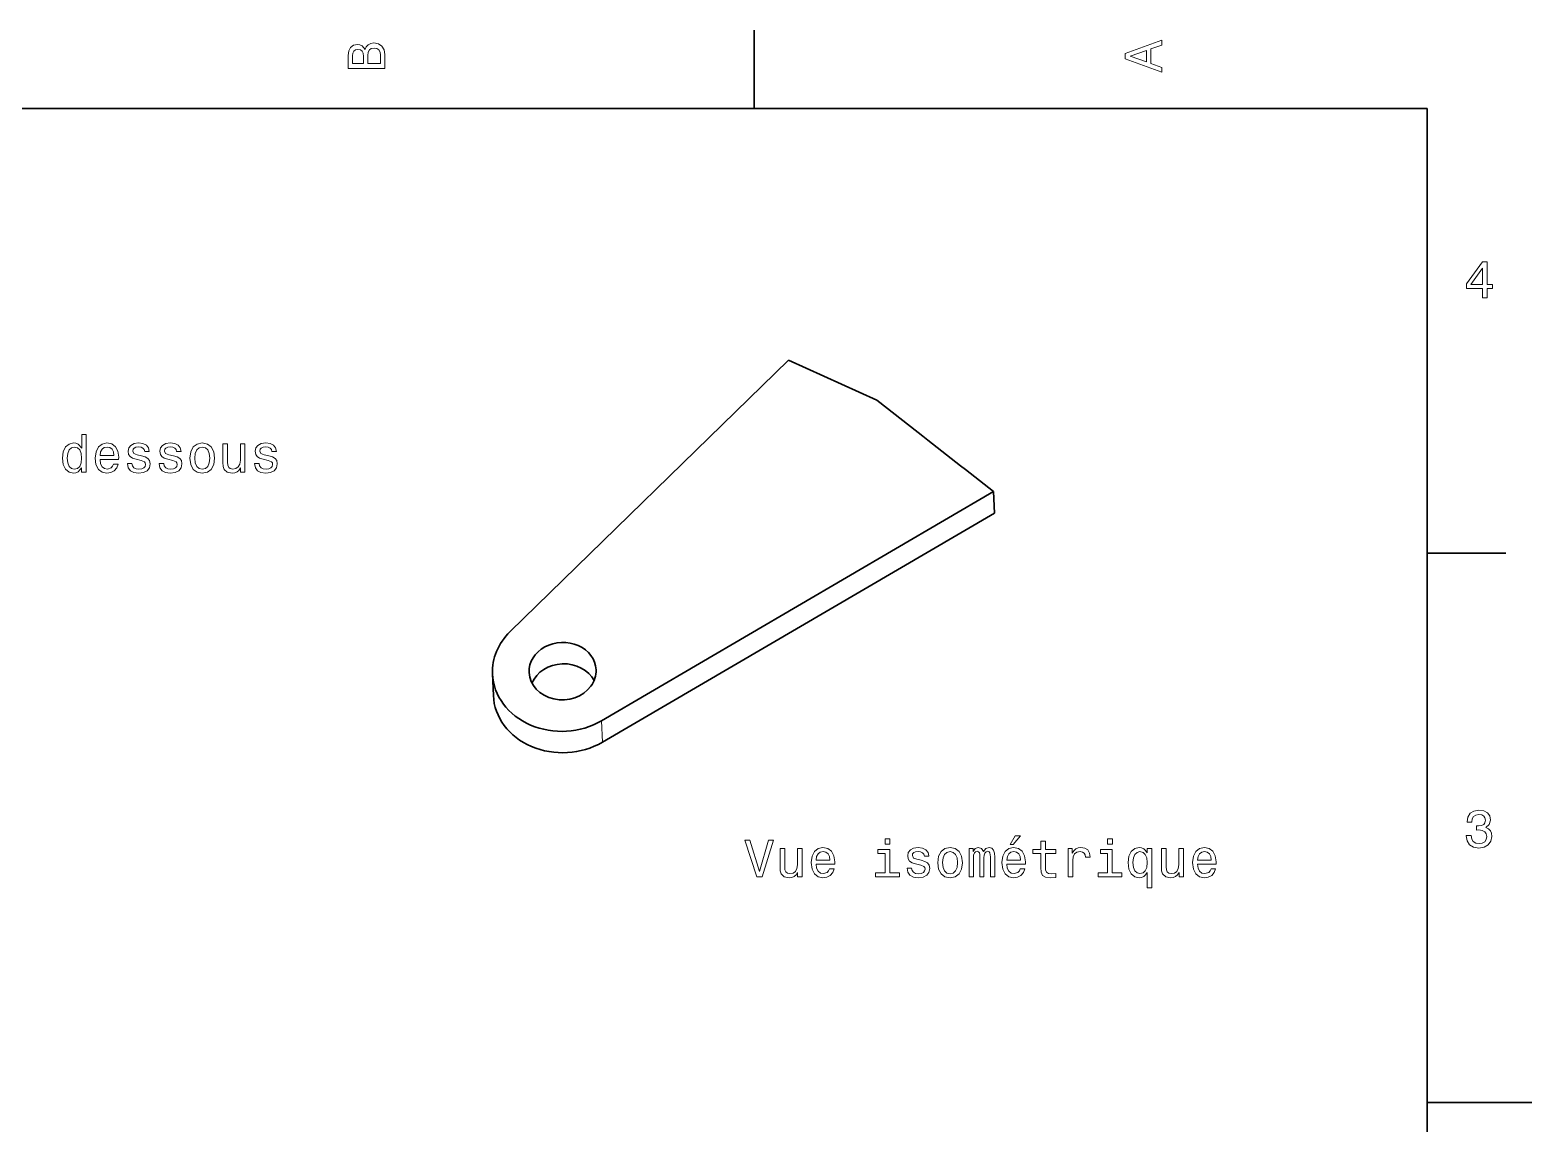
# Model space of a CAD drawing. Extents: x 0 to 297, y 0 to 210.
# Drawn here: x 153.5 to 297, y 103 to 207.5 of the extents above; entities that cross this region are included whole.
import ezdxf

# ---------------------------------------------------------------- set-up
doc = ezdxf.new("R2010")
doc.units = 0

msp = doc.modelspace()

# ---------------------------------------------------------------- linework, layer by layer
at = {"color": 7, "lineweight": 35, "ltscale": 0.1875}
for p, q in [((222.699997, 200), (222.699997, 207.5)), ((287, 157.5), (294.5, 157.5))]:
    msp.add_line(p, q, dxfattribs=at)
at = {"color": 7, "lineweight": 35}
for p, q in [((287, 200), (10, 200)), ((287, 10), (287, 200)), ((199.399719, 150.000732), (225.978897, 175.960022)), ((245.581924, 163.387878), (208.128723, 141.485153)), ((245.66391, 161.339432), (208.210693, 139.436707))]:
    msp.add_line(p, q, dxfattribs=at)
at = {"color": 7, "lineweight": 35, "ltscale": 0.231817}
msp.add_line((234.422256, 172.126953), (225.978897, 175.960022), dxfattribs=at)
at = {"color": 7, "lineweight": 35, "ltscale": 0.125758}
msp.add_line((238.379303, 169.021194), (234.422256, 172.126953), dxfattribs=at)
at = {"color": 7, "lineweight": 35, "ltscale": 0.051252}
for p, q in [((245.581924, 163.387878), (245.66391, 161.339432)), ((197.793106, 143.913498), (197.711136, 145.961945))]:
    msp.add_line(p, q, dxfattribs=at)
at = {"color": 7, "lineweight": 13, "ltscale": 0.051252}
msp.add_line((208.128723, 141.485153), (208.210693, 139.436707), dxfattribs=at)
at = {"color": 7, "lineweight": 35, "ltscale": 0.25}
msp.add_line((287, 105), (297, 105), dxfattribs=at)
at = {"color": 7, "lineweight": 13}
for points in [[(185.542007, 205.630417), (185.249496, 205.983429), (185.052811, 206.074219), (184.81073, 206.104477), (184.432495, 206.03891), (184.160156, 205.842224), (183.993729, 205.524506), (183.933212, 205.080704), (183.933212, 203.835022), (187.433212, 203.835022), (187.433212, 205.151306), (187.36261, 205.620331), (187.155838, 205.968307), (186.828018, 206.185165), (186.384216, 206.260818), (186.08667, 206.215424), (185.839554, 206.094391), (185.65799, 205.897705)], [(185.385666, 204.984879), (185.385666, 204.298996), (184.351807, 204.298996), (184.351807, 205.025223), (184.382065, 205.297562), (184.472839, 205.489197), (184.629181, 205.605194), (184.86116, 205.645538), (185.093155, 205.600143), (185.254532, 205.479111), (185.355408, 205.272339)], [(187.014618, 205.095825), (187.014618, 204.298996), (185.809296, 204.298996), (185.809296, 205.050446), (185.844589, 205.368164), (185.9505, 205.595108), (186.132065, 205.731277), (186.394302, 205.776657), (186.671692, 205.731277), (186.863327, 205.605194), (186.979324, 205.393372)], [(261.633209, 203.466858), (261.633209, 203.930847), (260.604401, 204.298996), (260.604401, 205.695969), (261.633209, 206.064133), (261.633209, 206.538193), (258.128174, 205.257217), (258.128174, 204.742798)], [(260.17572, 204.460388), (258.632477, 205), (260.17572, 205.539627)], [(292.277374, 181.916794), (292.731262, 181.916794), (292.731262, 182.784225), (293.23056, 182.784225), (293.23056, 183.187683), (292.731262, 183.187683), (292.731262, 185.341141), (292.272339, 185.341141), (290.739197, 183.228027), (290.739197, 182.784225), (292.277374, 182.784225)], [(291.162842, 183.187683), (292.277374, 184.756134), (292.277374, 183.187683)], [(158.465607, 165.649582), (158.465607, 165.230988), (158.909409, 165.230988), (158.909409, 168.85202), (158.470657, 168.85202), (158.470657, 167.52565), (158.132751, 167.908936), (157.92598, 167.999725), (157.68895, 168.035019), (157.260284, 167.934158), (156.927429, 167.651733), (156.710571, 167.197845), (156.634918, 166.587616), (156.710571, 165.977386), (156.927429, 165.518448), (157.260284, 165.230988), (157.68895, 165.135162), (157.92598, 165.170471), (158.137802, 165.261246)], [(160.225693, 166.456497), (162.000916, 166.456497), (162.005951, 166.663269), (161.925262, 167.24324), (161.703369, 167.676956), (161.350342, 167.939194), (160.881317, 168.035019), (160.422379, 167.934158), (160.069351, 167.651733), (159.842407, 167.19281), (159.761719, 166.587616), (159.837372, 165.9673), (160.064316, 165.513412), (160.412292, 165.230988), (160.86618, 165.135162), (161.259552, 165.200729), (161.582321, 165.372192), (161.819351, 165.644531), (161.955521, 166.007645), (161.516754, 166.007645), (161.42598, 165.805908), (161.294861, 165.654617), (160.921661, 165.533585), (160.634201, 165.58905), (160.417343, 165.765564), (160.276123, 166.05304), (160.225693, 166.44136)], [(164.199753, 166.809525), (163.771088, 166.910385), (163.453369, 167.026382), (163.347458, 167.263412), (163.377716, 167.42984), (163.483612, 167.550873), (163.65509, 167.626526), (163.902206, 167.656784), (164.139236, 167.626526), (164.325836, 167.535736), (164.446869, 167.399582), (164.497314, 167.218018), (164.93103, 167.218018), (164.93103, 167.228104), (164.855377, 167.555908), (164.648605, 167.813126), (164.325836, 167.974503), (163.902206, 168.035019), (163.473541, 167.974503), (163.160858, 167.808075), (162.964172, 167.560959), (162.903656, 167.248276), (162.949036, 166.945679), (163.09024, 166.733871), (163.322235, 166.582565), (163.660126, 166.476669), (164.154373, 166.355621), (164.45697, 166.229553), (164.537659, 166.128677), (164.567917, 165.977386), (164.522522, 165.790787), (164.401489, 165.649582), (164.204803, 165.558792), (163.942551, 165.528534), (163.665176, 165.558792), (163.46344, 165.664703), (163.327286, 165.836182), (163.271805, 166.073212), (162.843124, 166.073212), (162.913742, 165.669754), (163.120514, 165.377243), (163.448318, 165.200729), (163.902206, 165.135162), (164.376266, 165.200729), (164.724258, 165.377243), (164.936066, 165.659668), (165.011719, 166.027817), (164.956238, 166.345535), (164.799896, 166.562393), (164.542694, 166.703613)], [(167.235779, 166.809525), (166.807098, 166.910385), (166.48938, 167.026382), (166.383484, 167.263412), (166.413727, 167.42984), (166.519638, 167.550873), (166.691116, 167.626526), (166.938232, 167.656784), (167.175262, 167.626526), (167.361862, 167.535736), (167.482895, 167.399582), (167.533325, 167.218018), (167.967041, 167.218018), (167.967041, 167.228104), (167.891403, 167.555908), (167.684631, 167.813126), (167.361862, 167.974503), (166.938232, 168.035019), (166.509552, 167.974503), (166.196869, 167.808075), (166.000183, 167.560959), (165.939667, 167.248276), (165.985062, 166.945679), (166.126266, 166.733871), (166.358261, 166.582565), (166.696152, 166.476669), (167.190399, 166.355621), (167.492981, 166.229553), (167.573669, 166.128677), (167.603943, 165.977386), (167.558548, 165.790787), (167.437515, 165.649582), (167.240829, 165.558792), (166.978577, 165.528534), (166.701202, 165.558792), (166.499466, 165.664703), (166.363297, 165.836182), (166.307831, 166.073212), (165.87915, 166.073212), (165.949753, 165.669754), (166.156525, 165.377243), (166.484344, 165.200729), (166.938232, 165.135162), (167.412292, 165.200729), (167.760284, 165.377243), (167.972092, 165.659668), (168.047745, 166.027817), (167.992264, 166.345535), (167.835922, 166.562393), (167.57872, 166.703613)], [(168.814316, 166.582565), (168.895004, 165.9673), (169.126984, 165.513412), (169.495148, 165.230988), (169.98938, 165.135162), (170.478577, 165.230988), (170.846725, 165.508362), (171.07872, 165.96225), (171.164459, 166.582565), (171.07872, 167.197845), (170.846725, 167.656784), (170.478577, 167.934158), (169.98938, 168.035019), (169.495148, 167.934158), (169.126984, 167.651733), (168.895004, 167.197845)], [(174.069351, 167.939194), (173.625549, 167.939194), (173.625549, 166.375793), (173.575119, 166.012695), (173.428864, 165.750443), (173.20192, 165.58905), (172.904358, 165.53862), (172.667328, 165.578964), (172.516037, 165.700012), (172.430298, 165.906784), (172.410126, 166.19928), (172.410126, 167.939194), (171.966324, 167.939194), (171.966324, 166.158936), (171.981461, 165.800873), (172.077271, 165.503326), (172.369781, 165.230988), (172.838806, 165.135162), (173.090973, 165.170471), (173.307831, 165.261246), (173.494415, 165.417587), (173.645721, 165.644531), (173.645721, 165.230988), (174.069351, 165.230988)], [(176.343842, 166.809525), (175.915176, 166.910385), (175.597443, 167.026382), (175.491547, 167.263412), (175.521805, 167.42984), (175.627716, 167.550873), (175.799179, 167.626526), (176.046295, 167.656784), (176.283325, 167.626526), (176.469925, 167.535736), (176.590973, 167.399582), (176.641403, 167.218018), (177.075119, 167.218018), (177.075119, 167.228104), (176.999466, 167.555908), (176.792694, 167.813126), (176.469925, 167.974503), (176.046295, 168.035019), (175.617615, 167.974503), (175.304947, 167.808075), (175.108261, 167.560959), (175.047729, 167.248276), (175.093124, 166.945679), (175.234344, 166.733871), (175.466324, 166.582565), (175.80423, 166.476669), (176.298462, 166.355621), (176.601044, 166.229553), (176.681747, 166.128677), (176.712006, 165.977386), (176.666611, 165.790787), (176.545578, 165.649582), (176.348892, 165.558792), (176.086639, 165.528534), (175.809265, 165.558792), (175.607544, 165.664703), (175.471375, 165.836182), (175.415894, 166.073212), (174.987213, 166.073212), (175.057831, 165.669754), (175.264587, 165.377243), (175.592407, 165.200729), (176.046295, 165.135162), (176.520355, 165.200729), (176.868347, 165.377243), (177.080154, 165.659668), (177.155807, 166.027817), (177.100327, 166.345535), (176.944, 166.562393), (176.686783, 166.703613)], [(157.764603, 167.636612), (158.057114, 167.56601), (158.279007, 167.369324), (158.410141, 167.041504), (158.460571, 166.587616), (158.410141, 166.128677), (158.279007, 165.800873), (158.057114, 165.599136), (157.764603, 165.533585), (157.487228, 165.599136), (157.275406, 165.800873), (157.134201, 166.133728), (157.088806, 166.587616), (157.134201, 167.036469), (157.275406, 167.364273), (157.487228, 167.56601)], [(160.225693, 166.829697), (160.281174, 167.177673), (160.417343, 167.434875), (160.624115, 167.591217), (160.896454, 167.646698), (161.163742, 167.591217), (161.370514, 167.434875), (161.496582, 167.177673), (161.541977, 166.829697)], [(169.268204, 166.587616), (169.313599, 167.041504), (169.454803, 167.369324), (169.681747, 167.571045), (169.98938, 167.641647), (170.291977, 167.571045), (170.518921, 167.374359), (170.660126, 167.041504), (170.710571, 166.587616), (170.660126, 166.128677), (170.518921, 165.795822), (170.291977, 165.594101), (169.98938, 165.528534), (169.681747, 165.594101), (169.454803, 165.795822), (169.313599, 166.128677)], [(290.729126, 130.51622), (290.729126, 130.480911), (290.809814, 129.996765), (291.046844, 129.633652), (291.420044, 129.401657), (291.914276, 129.315933), (292.438782, 129.401657), (292.832153, 129.623566), (293.08429, 129.976593), (293.175079, 130.430481), (293.134735, 130.728027), (293.023773, 130.970108), (292.842224, 131.156708), (292.600159, 131.292877), (292.927948, 131.565216), (293.043945, 131.998932), (292.968292, 132.392303), (292.751434, 132.68985), (292.398407, 132.87645), (291.914276, 132.942017), (291.460388, 132.861313), (291.112396, 132.63942), (290.885468, 132.286392), (290.809814, 131.817368), (290.809814, 131.782074), (291.258636, 131.782074), (291.299011, 132.104828), (291.430115, 132.336823), (291.641937, 132.478027), (291.939484, 132.528473), (292.201721, 132.488113), (292.393372, 132.382217), (292.509369, 132.210739), (292.554749, 131.97876), (292.509369, 131.731628), (292.388336, 131.565216), (292.176514, 131.46434), (291.889069, 131.434082), (291.692383, 131.439133), (291.692383, 131.04071), (291.939484, 131.050797), (292.257202, 131.005417), (292.494232, 130.884369), (292.635468, 130.687683), (292.685883, 130.430481), (292.630402, 130.13797), (292.484161, 129.921112), (292.252167, 129.784943), (291.944519, 129.739563), (291.626801, 129.789993), (291.394806, 129.941284), (291.248566, 130.183365), (291.193085, 130.51622)], [(224.081085, 130.075027), (223.203552, 127.094475), (222.300827, 130.075027), (221.821716, 130.075027), (222.951401, 126.569977), (223.455719, 126.569977), (224.560181, 130.075027)], [(227.283524, 129.278183), (226.839722, 129.278183), (226.839722, 127.71479), (226.789291, 127.351677), (226.643036, 127.089432), (226.416092, 126.928047), (226.118546, 126.877617), (225.881516, 126.917961), (225.730209, 127.038994), (225.644485, 127.245766), (225.624313, 127.538277), (225.624313, 129.278183), (225.180511, 129.278183), (225.180511, 127.497932), (225.195633, 127.139862), (225.291458, 126.842308), (225.583969, 126.569977), (226.052979, 126.474159), (226.305145, 126.50946), (226.522003, 126.600235), (226.708603, 126.756577), (226.859894, 126.983521), (226.859894, 126.569977), (227.283524, 126.569977)], [(228.61998, 127.795479), (230.395203, 127.795479), (230.400238, 128.002258), (230.31955, 128.58223), (230.097656, 129.015945), (229.744629, 129.278183), (229.275604, 129.374008), (228.816666, 129.273148), (228.463638, 128.990723), (228.236694, 128.531799), (228.156006, 127.926605), (228.231659, 127.30629), (228.458603, 126.852394), (228.80658, 126.569977), (229.260468, 126.474159), (229.653839, 126.539719), (229.976608, 126.711189), (230.213638, 126.983521), (230.349808, 127.346634), (229.911057, 127.346634), (229.820267, 127.144905), (229.689148, 126.993607), (229.315948, 126.872574), (229.028488, 126.928047), (228.81163, 127.104561), (228.67041, 127.392021), (228.61998, 127.78035)], [(235.660324, 126.943176), (235.660324, 129.187408), (234.520569, 129.187408), (234.520569, 128.809174), (235.216522, 128.809174), (235.216522, 126.943176), (234.308746, 126.943176), (234.308746, 126.569977), (236.578201, 126.569977), (236.578201, 126.943176)], [(235.675461, 130.19101), (235.206436, 130.19101), (235.206436, 129.686691), (235.675461, 129.686691)], [(238.666092, 128.148514), (238.237427, 128.249374), (237.919693, 128.365372), (237.813782, 128.602402), (237.844055, 128.768829), (237.949951, 128.889862), (238.121429, 128.965515), (238.368546, 128.995773), (238.605576, 128.965515), (238.792175, 128.874725), (238.913208, 128.738571), (238.963654, 128.557007), (239.397369, 128.557007), (239.397369, 128.567093), (239.321716, 128.894897), (239.114944, 129.152115), (238.792175, 129.313492), (238.368546, 129.374008), (237.939865, 129.313492), (237.627197, 129.147064), (237.430511, 128.899948), (237.36998, 128.587265), (237.415375, 128.284668), (237.55658, 128.072861), (237.788574, 127.921562), (238.126465, 127.815651), (238.620712, 127.694618), (238.923294, 127.568535), (239.003998, 127.467674), (239.034256, 127.316376), (238.988861, 127.129776), (238.867828, 126.988564), (238.671143, 126.897789), (238.40889, 126.867531), (238.131516, 126.897789), (237.929779, 127.003693), (237.79361, 127.175163), (237.738144, 127.412193), (237.309464, 127.412193), (237.380066, 127.008736), (237.586838, 126.716232), (237.914658, 126.539719), (238.368546, 126.474159), (238.842606, 126.539719), (239.190582, 126.716232), (239.402405, 126.99865), (239.478058, 127.366806), (239.422577, 127.684532), (239.266235, 127.90139), (239.009033, 128.042603)], [(240.244629, 127.921562), (240.325317, 127.30629), (240.557312, 126.852394), (240.925461, 126.569977), (241.419693, 126.474159), (241.90889, 126.569977), (242.277039, 126.847351), (242.509033, 127.301247), (242.594772, 127.921562), (242.509033, 128.536835), (242.277039, 128.995773), (241.90889, 129.273148), (241.419693, 129.374008), (240.925461, 129.273148), (240.557312, 128.990723), (240.325317, 128.536835)], [(243.23526, 126.569977), (243.643768, 126.569977), (243.643768, 128.380493), (243.668976, 128.652832), (243.744629, 128.849518), (243.860626, 128.965515), (244.011917, 129.010895), (244.13295, 128.970551), (244.213654, 128.86969), (244.253998, 128.698212), (244.269119, 128.471268), (244.269119, 126.569977), (244.652405, 126.569977), (244.652405, 128.380493), (244.677628, 128.647781), (244.753265, 128.844467), (244.874313, 128.965515), (245.025604, 129.010895), (245.146637, 128.970551), (245.227341, 128.86969), (245.277771, 128.471268), (245.277771, 126.569977), (245.686264, 126.569977), (245.686264, 128.44101), (245.661057, 128.829346), (245.580353, 129.126892), (245.418976, 129.308456), (245.156738, 129.374008), (244.849091, 129.273148), (244.612061, 128.980637), (244.425461, 129.268097), (244.112778, 129.374008), (243.825317, 129.273148), (243.628632, 128.990723), (243.628632, 129.278183), (243.23526, 129.278183)], [(246.836121, 127.795479), (248.611343, 127.795479), (248.616379, 128.002258), (248.53569, 128.58223), (248.313782, 129.015945), (247.96077, 129.278183), (247.491745, 129.374008), (247.032806, 129.273148), (246.679779, 128.990723), (246.452835, 128.531799), (246.372147, 127.926605), (246.4478, 127.30629), (246.674744, 126.852394), (247.02272, 126.569977), (247.476608, 126.474159), (247.86998, 126.539719), (248.192749, 126.711189), (248.429779, 126.983521), (248.565948, 127.346634), (248.127197, 127.346634), (248.036407, 127.144905), (247.905289, 126.993607), (247.532089, 126.872574), (247.244629, 126.928047), (247.027771, 127.104561), (246.886551, 127.392021), (246.836121, 127.78035)], [(247.143768, 129.646347), (247.441315, 129.646347), (248.142319, 130.503693), (247.648087, 130.503693)], [(250.078918, 128.809174), (250.078918, 127.452545), (250.109177, 127.013779), (250.250397, 126.711189), (250.532806, 126.534676), (251.011917, 126.474159), (251.536407, 126.499374), (251.536407, 126.88266), (251.153122, 126.852394), (250.805145, 126.892746), (250.618546, 127.018822), (250.537857, 127.230637), (250.52272, 127.528191), (250.52272, 128.809174), (251.536407, 128.809174), (251.536407, 129.187408), (250.52272, 129.187408), (250.52272, 129.979202), (250.078918, 129.979202), (250.078918, 129.187408), (249.312347, 129.187408), (249.312347, 128.809174)], [(252.686264, 126.569977), (253.130066, 126.569977), (253.130066, 128.11824), (253.175461, 128.49144), (253.31163, 128.758743), (253.533524, 128.92012), (253.831085, 128.975601), (254.052979, 128.940292), (254.219406, 128.839432), (254.320267, 128.667953), (254.355576, 128.435974), (254.804413, 128.435974), (254.743896, 128.844467), (254.577484, 129.136978), (254.300095, 129.313492), (253.92186, 129.374008), (253.664658, 129.333664), (253.442749, 129.232803), (253.246063, 129.061325), (253.089722, 128.829346), (253.089722, 129.278183), (252.686264, 129.278183)], [(256.912476, 126.943176), (256.912476, 129.187408), (255.77272, 129.187408), (255.77272, 128.809174), (256.468689, 128.809174), (256.468689, 126.943176), (255.560913, 126.943176), (255.560913, 126.569977), (257.830353, 126.569977), (257.830353, 126.943176)], [(256.927612, 130.19101), (256.458588, 130.19101), (256.458588, 129.686691), (256.927612, 129.686691)], [(260.256165, 128.859604), (260.099792, 129.086548), (259.923309, 129.247925), (259.716522, 129.338715), (259.479492, 129.374008), (259.050812, 129.273148), (258.717957, 128.990723), (258.501099, 128.536835), (258.425446, 127.926605), (258.501099, 127.311333), (258.717957, 126.857437), (259.050812, 126.569977), (259.479492, 126.474159), (259.716522, 126.504417), (259.918243, 126.590149), (260.094757, 126.74649), (260.256165, 126.983521), (260.256165, 125.520988), (260.699951, 125.520988), (260.699951, 129.278183), (260.256165, 129.278183)], [(263.71579, 129.278183), (263.272003, 129.278183), (263.272003, 127.71479), (263.221558, 127.351677), (263.075317, 127.089432), (262.848358, 126.928047), (262.550812, 126.877617), (262.313782, 126.917961), (262.162476, 127.038994), (262.076752, 127.245766), (262.05658, 127.538277), (262.05658, 129.278183), (261.612793, 129.278183), (261.612793, 127.497932), (261.627899, 127.139862), (261.723724, 126.842308), (262.016235, 126.569977), (262.48526, 126.474159), (262.737427, 126.50946), (262.954285, 126.600235), (263.140869, 126.756577), (263.292175, 126.983521), (263.292175, 126.569977), (263.71579, 126.569977)], [(265.052246, 127.795479), (266.827484, 127.795479), (266.83252, 128.002258), (266.751831, 128.58223), (266.529907, 129.015945), (266.17688, 129.278183), (265.707886, 129.374008), (265.248932, 129.273148), (264.895905, 128.990723), (264.668976, 128.531799), (264.588287, 127.926605), (264.66394, 127.30629), (264.890869, 126.852394), (265.238861, 126.569977), (265.692749, 126.474159), (266.086121, 126.539719), (266.408875, 126.711189), (266.645905, 126.983521), (266.782074, 127.346634), (266.343323, 127.346634), (266.252533, 127.144905), (266.121429, 126.993607), (265.74823, 126.872574), (265.460754, 126.928047), (265.243896, 127.104561), (265.102692, 127.392021), (265.052246, 127.78035)], [(228.61998, 128.168686), (228.675461, 128.516663), (228.81163, 128.773865), (229.018402, 128.930206), (229.290741, 128.985687), (229.558029, 128.930206), (229.764801, 128.773865), (229.890884, 128.516663), (229.936264, 128.168686)], [(240.698517, 127.926605), (240.743896, 128.380493), (240.885117, 128.708313), (241.112061, 128.910034), (241.419693, 128.980637), (241.72229, 128.910034), (241.949234, 128.713348), (242.090454, 128.380493), (242.140884, 127.926605), (242.090454, 127.467674), (241.949234, 127.134819), (241.72229, 126.93309), (241.419693, 126.867531), (241.112061, 126.93309), (240.885117, 127.134819), (240.743896, 127.467674)], [(246.836121, 128.168686), (246.891602, 128.516663), (247.027771, 128.773865), (247.234543, 128.930206), (247.506866, 128.985687), (247.77417, 128.930206), (247.980942, 128.773865), (248.107025, 128.516663), (248.152405, 128.168686)], [(258.879333, 127.926605), (258.924744, 128.375458), (259.065948, 128.703262), (259.277771, 128.904999), (259.555145, 128.975601), (259.847656, 128.904999), (260.06955, 128.708313), (260.200684, 128.380493), (260.251099, 127.926605), (260.200684, 127.467674), (260.06955, 127.139862), (259.847656, 126.938133), (259.555145, 126.872574), (259.277771, 126.938133), (259.065948, 127.139862), (258.924744, 127.472717)], [(265.052246, 128.168686), (265.107727, 128.516663), (265.243896, 128.773865), (265.450684, 128.930206), (265.723022, 128.985687), (265.990295, 128.930206), (266.197083, 128.773865), (266.323151, 128.516663), (266.36853, 128.168686)]]:
    msp.add_lwpolyline(points, close=True, dxfattribs=at)
at = {"color": 7, "lineweight": 35}
msp.add_arc((2805.103027, 3443.351318), 4160.445747, 231.907356, 232.033291, dxfattribs=at)
for centre, major_axis, start_param, end_param in [((204.405777, 146.229813), (6.694641, 0.267914), 2.3804794421, 3.1415847713), ((204.405777, 146.229813), (3.197433, 0.12796), 0.0000218481, 3.1416145017), ((204.487747, 144.181366), (3.197433, 0.12796), 0.3822614936, 2.7594811633), ((204.405777, 146.229813), (3.197433, 0.12796), 5.6832582696, 6.2832071553), ((204.405777, 146.229813), (6.694641, 0.267914), 3.1415847713, 5.2673406053), ((204.405777, 146.229813), (3.197433, 0.12796), 3.1416145017, 5.6832582696), ((204.487747, 144.181366), (6.694641, 0.267914), 3.1415847713, 5.2673406053)]:
    msp.add_ellipse(centre, major_axis=major_axis, ratio=0.858674, start_param=start_param, end_param=end_param, dxfattribs=at)

doc.saveas('drawing.dxf')
